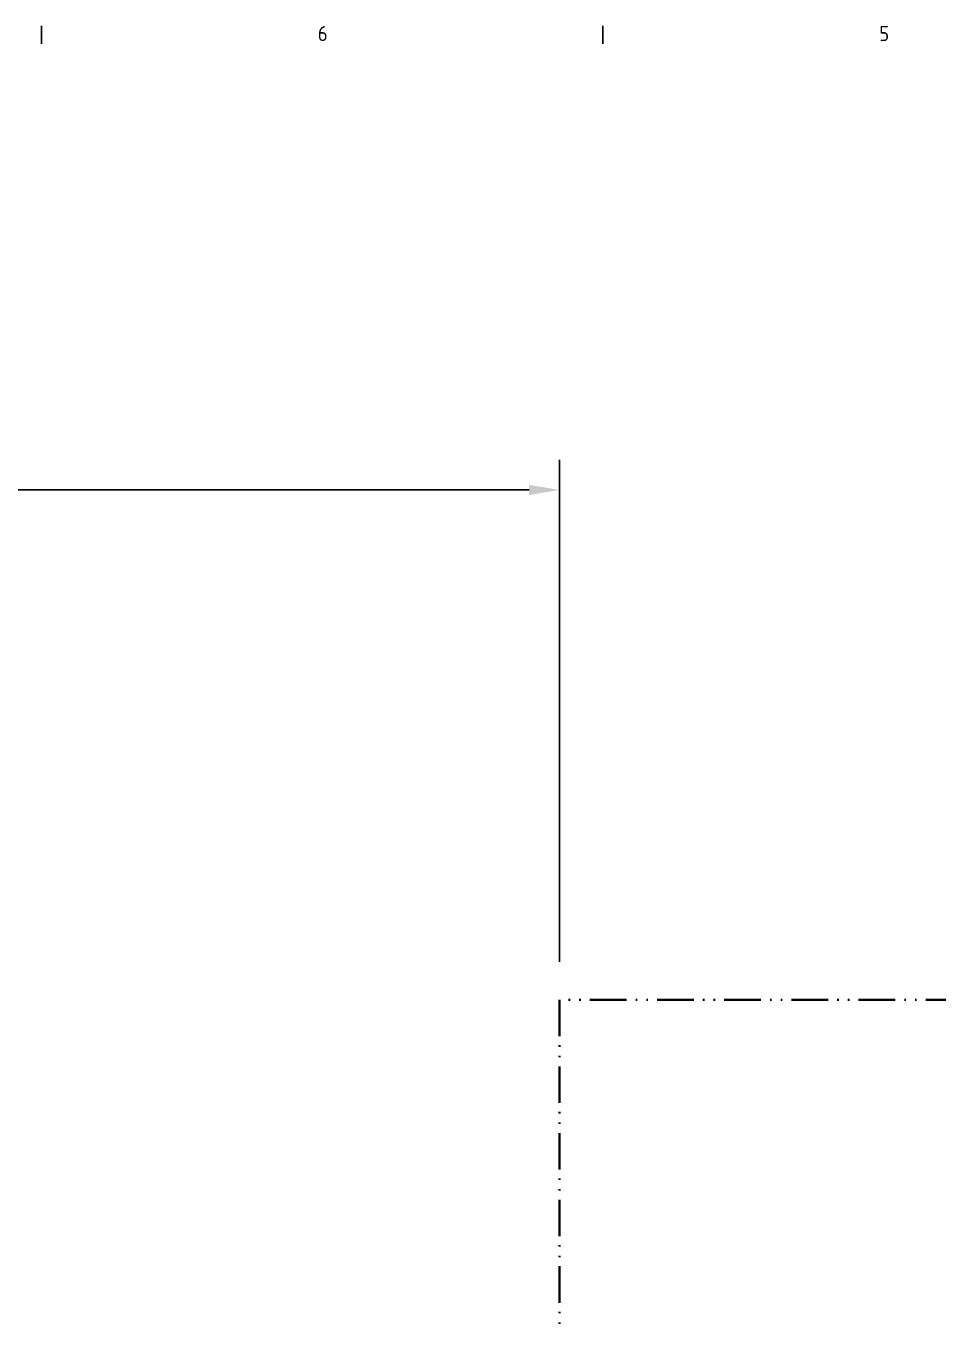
# Model space of a CAD drawing. Header units: millimetres. Extents: x 0 to 11890, y 0 to 8410.
# Drawn here: x 7411 to 8618, y 6522 to 8234 of the extents above; entities that cross this region are included whole.
import ezdxf

# ---------------------------------------------------------------- set-up
doc = ezdxf.new("R2010")
doc.units = ezdxf.units.MM
doc.header["$LTSCALE"] = 10
doc.linetypes.add('DASH_DOUBLE_DOT', pattern=[0.4398, 0.24, -0.06, 0.0098, -0.06, 0.01, -0.06])
doc.layers.get('0').update_dxf_attribs({"color": 3, "lineweight": 25})
for name, color, linetype, lineweight in [('가시적인 것(ISO)', 3, 'Continuous', 40), ('경계(ISO)', 7, 'Continuous', 25), ('치수(ISO)', 2, 'Continuous', 25)]:
    doc.layers.add(name, color=color, linetype=linetype, lineweight=lineweight)
doc.styles.add('문자 텍스트_PSTEK_POSCO', font='isocp.shx')
doc.styles.add('치수 텍스트_PSTEK_POSCO', font='isocp.shx')
doc.dimstyles.new('치수_PSTEK_POSCO', dxfattribs={"dimscale": 10, "dimtxt": 3, "dimasz": 2, "dimexe": 2, "dimexo": 2.5, "dimgap": 1, "dimtad": 1, "dimrnd": 1e-08, "dimdsep": 46, "dimtxsty": '치수 텍스트_PSTEK_POSCO', "dimcen": 0.09, "dimdle": 10, "dimclrd": 7, "dimclre": 7, "dimclrt": 2, "dimadec": 1, "dimazin": 2, "dimtfac": 1, "dimtmove": 0, "dimatfit": 3, "dimfxl": 0, "dimtolj": 1, "dimlwd": -1, "dimlwe": -1, "dimarcsym": 0})

# ---------------------------------------------------------------- blocks, each defined once
blk = doc.blocks.new('경계 Default Border')
at = {"layer": '경계(ISO)'}
for p, q in [((743.12, 821), (743.12, 823.4)), ((817.44, 821), (817.44, 823.4))]:
    blk.add_line(p, q, dxfattribs=at)
at = {"layer": '경계(ISO)', "color": 2, "char_height": 2, "attachment_point": 7, "style": '문자 텍스트_PSTEK_POSCO'}
for s, insert in [('6', (779.71, 821.38)), ('5', (854.02, 821.38))]:
    blk.add_mtext(s, dxfattribs=dict(at, insert=insert))
blk = doc.blocks.new('*D33')
at = {"layer": 'Defpoints', "color": 0}
for p in [(2184.8, 7619.6), (8116.8, 6944.6), (2184.8, 6219.6)]:
    blk.add_point(p, dxfattribs=at)
at = {"layer": '치수(ISO)', "color": 7}
for p, q in [((2184.8, 6269.6), (2184.8, 7659.6)), ((8116.8, 6994.6), (8116.8, 7659.6)), ((8076.8, 7619.6), (2224.8, 7619.6))]:
    blk.add_line(p, q, dxfattribs=at)
for points in [[(2224.8, 7626.3), (2224.8, 7612.9), (2184.8, 7619.6)], [(8076.8, 7626.3), (8076.8, 7612.9), (8116.8, 7619.6)]]:
    blk.add_solid(points, dxfattribs=at)
at = {"layer": '치수(ISO)', "color": 2, "insert": (5073.9, 7669.6), "char_height": 60, "attachment_point": 4, "style": '치수 텍스트_PSTEK_POSCO'}
blk.add_mtext('\\A1;5932', dxfattribs=at)

msp = doc.modelspace()

# ---------------------------------------------------------------- linework, layer by layer
at = {"layer": '가시적인 것(ISO)', "color": 6, "linetype": 'DASH_DOUBLE_DOT', "ltscale": 20.062595}
msp.add_line((8116.826, 6944.597), (8116.826, 5444.597), dxfattribs=at)
at = {"layer": '가시적인 것(ISO)', "color": 6, "linetype": 'DASH_DOUBLE_DOT', "ltscale": 20.211206}
msp.add_line((9716.826, 6944.597), (8116.826, 6944.597), dxfattribs=at)

# ---------------------------------------------------------------- block references
at = {"xscale": 10, "yscale": 10, "zscale": 10}
msp.add_blockref('경계 Default Border', (0, 0), dxfattribs=at)

# ---------------------------------------------------------------- dimensions: what is measured, and where the dimension line sits
at = {"layer": '치수(ISO)', "color": 7}
dim = msp.add_linear_dim(base=(2184.826, 7619.597), p1=(8116.826, 6944.597), p2=(2184.826, 6219.597), angle=180, dimstyle='치수_PSTEK_POSCO', override={"dimscale": 20, "dimtofl": 0, "dimatfit": 1}, dxfattribs=at)
dim.commit()
dim.dimension.update_dxf_attribs({"geometry": '*D33', "text_midpoint": (5150.826, 7619.597), "dimtype": 160})

doc.saveas('drawing.dxf')
